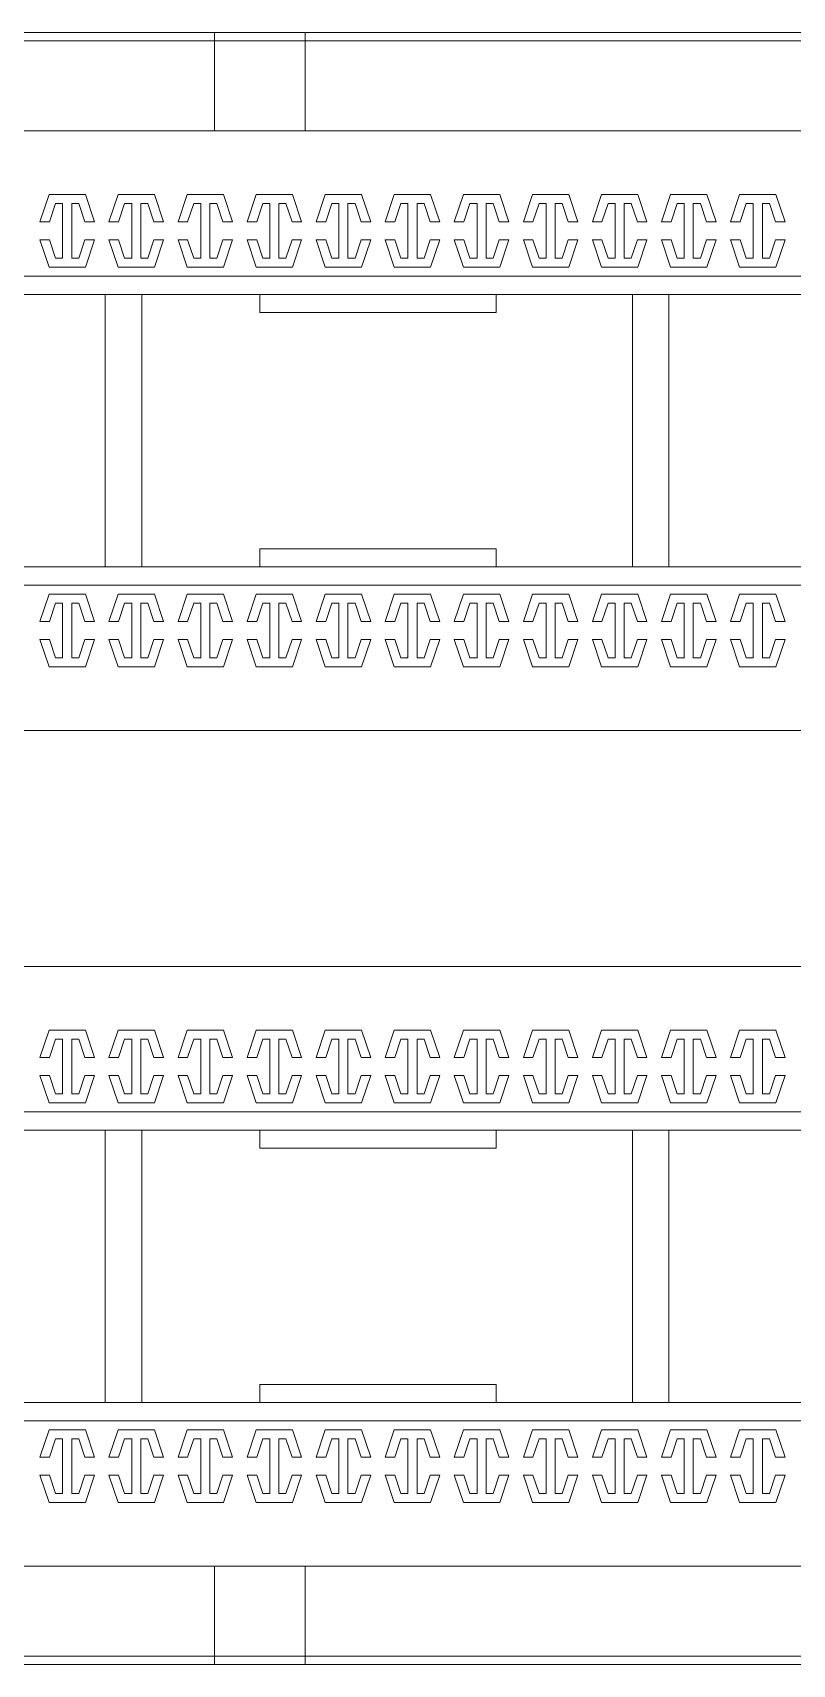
# Model space of a CAD drawing. Header units: millimetres. Extents: x -1589 to 88627, y 12943 to 76663.
# Drawn here: x 41779 to 42197, y 56543 to 57441 of the extents above; entities that cross this region are included whole.
import ezdxf

# ---------------------------------------------------------------- set-up
doc = ezdxf.new("R2010")
doc.units = ezdxf.units.MM
doc.header["$LTSCALE"] = 200
doc.layers.add('LINE', color=3, linetype='Continuous', lineweight=0)

# ---------------------------------------------------------------- blocks, each defined once
blk = doc.blocks.new('110')
at = {"color": 7}
for p, q in [((438.009, 44.905), (262.009, 44.905)), ((369.509, 44.905), (369.509, 39.5)), ((374.509, 44.905), (374.509, 39.5)), ((18.021, 44.45), (464.999, 44.45)), ((447.009, 39.5), (253.01, 39.5)), ((359.91, 34.5), (360.41, 36)), ((360.41, 36), (362.409, 36)), ((362.409, 36), (362.909, 34.5)), ((363.709, 34.5), (364.209, 36)), ((364.209, 36), (366.209, 36)), ((366.209, 36), (366.709, 34.5)), ((367.509, 34.5), (368.009, 36)), ((368.009, 36), (370.009, 36)), ((370.009, 36), (370.509, 34.5)), ((371.309, 34.5), (371.809, 36)), ((371.809, 36), (373.809, 36)), ((373.809, 36), (374.309, 34.5)), ((375.109, 34.5), (375.609, 36)), ((375.609, 36), (377.609, 36)), ((377.609, 36), (378.109, 34.5)), ((378.909, 34.5), (379.409, 36)), ((379.409, 36), (381.409, 36)), ((381.409, 36), (381.909, 34.5)), ((382.709, 34.5), (383.209, 36)), ((383.209, 36), (385.209, 36)), ((385.209, 36), (385.709, 34.5)), ((386.509, 34.5), (387.009, 36)), ((387.009, 36), (389.009, 36)), ((389.009, 36), (389.509, 34.5)), ((390.309, 34.5), (390.809, 36)), ((390.809, 36), (392.809, 36)), ((392.809, 36), (393.309, 34.5)), ((394.109, 34.5), (394.609, 36)), ((394.609, 36), (396.609, 36)), ((396.609, 36), (397.109, 34.5)), ((397.909, 34.5), (398.409, 36)), ((398.409, 36), (400.409, 36)), ((400.409, 36), (400.909, 34.5)), ((360.77, 35.5), (360.437, 34.5)), ((361.16, 35.5), (360.77, 35.5)), ((361.16, 32.5), (361.16, 35.5)), ((362.049, 35.5), (361.66, 35.5)), ((361.66, 35.5), (361.66, 32.5)), ((362.382, 34.5), (362.049, 35.5)), ((364.57, 35.5), (364.237, 34.5)), ((364.959, 35.5), (364.57, 35.5)), ((364.959, 32.5), (364.959, 35.5)), ((365.849, 35.5), (365.459, 35.5)), ((365.459, 35.5), (365.459, 32.5)), ((366.182, 34.5), (365.849, 35.5)), ((368.37, 35.5), (368.036, 34.5)), ((368.759, 35.5), (368.37, 35.5)), ((368.759, 32.5), (368.759, 35.5)), ((369.649, 35.5), (369.259, 35.5)), ((369.259, 35.5), (369.259, 32.5)), ((369.982, 34.5), (369.649, 35.5)), ((372.17, 35.5), (371.836, 34.5)), ((372.559, 35.5), (372.17, 35.5)), ((372.559, 32.5), (372.559, 35.5)), ((373.449, 35.5), (373.059, 35.5)), ((373.059, 35.5), (373.059, 32.5)), ((373.782, 34.5), (373.449, 35.5)), ((375.97, 35.5), (375.636, 34.5)), ((376.359, 35.5), (375.97, 35.5)), ((376.359, 32.5), (376.359, 35.5)), ((377.249, 35.5), (376.859, 35.5)), ((376.859, 35.5), (376.859, 32.5)), ((377.582, 34.5), (377.249, 35.5)), ((379.77, 35.5), (379.436, 34.5)), ((380.159, 35.5), (379.77, 35.5)), ((380.159, 32.5), (380.159, 35.5)), ((381.049, 35.5), (380.659, 35.5)), ((380.659, 35.5), (380.659, 32.5)), ((381.382, 34.5), (381.049, 35.5)), ((383.57, 35.5), (383.236, 34.5)), ((383.959, 35.5), (383.57, 35.5)), ((383.959, 32.5), (383.959, 35.5)), ((384.849, 35.5), (384.459, 35.5)), ((384.459, 35.5), (384.459, 32.5)), ((385.182, 34.5), (384.849, 35.5)), ((387.37, 35.5), (387.036, 34.5)), ((387.759, 35.5), (387.37, 35.5)), ((387.759, 32.5), (387.759, 35.5)), ((388.649, 35.5), (388.259, 35.5)), ((388.259, 35.5), (388.259, 32.5)), ((388.982, 34.5), (388.649, 35.5)), ((391.17, 35.5), (390.836, 34.5)), ((391.559, 35.5), (391.17, 35.5)), ((391.559, 32.5), (391.559, 35.5)), ((392.449, 35.5), (392.059, 35.5)), ((392.059, 35.5), (392.059, 32.5)), ((392.782, 34.5), (392.449, 35.5)), ((394.97, 35.5), (394.636, 34.5)), ((395.359, 35.5), (394.97, 35.5)), ((395.359, 32.5), (395.359, 35.5)), ((396.249, 35.5), (395.859, 35.5)), ((395.859, 35.5), (395.859, 32.5)), ((396.582, 34.5), (396.249, 35.5)), ((398.77, 35.5), (398.436, 34.5)), ((399.159, 35.5), (398.77, 35.5)), ((399.159, 32.5), (399.159, 35.5)), ((400.049, 35.5), (399.659, 35.5)), ((399.659, 35.5), (399.659, 32.5)), ((400.382, 34.5), (400.049, 35.5)), ((360.437, 34.5), (359.91, 34.5)), ((362.909, 34.5), (362.382, 34.5)), ((364.237, 34.5), (363.709, 34.5)), ((366.709, 34.5), (366.182, 34.5)), ((368.036, 34.5), (367.509, 34.5)), ((370.509, 34.5), (369.982, 34.5)), ((371.836, 34.5), (371.309, 34.5)), ((374.309, 34.5), (373.782, 34.5)), ((375.636, 34.5), (375.109, 34.5)), ((378.109, 34.5), (377.582, 34.5)), ((379.436, 34.5), (378.909, 34.5)), ((381.909, 34.5), (381.382, 34.5)), ((383.236, 34.5), (382.709, 34.5)), ((385.709, 34.5), (385.182, 34.5)), ((387.036, 34.5), (386.509, 34.5)), ((389.509, 34.5), (388.982, 34.5)), ((390.836, 34.5), (390.309, 34.5)), ((393.309, 34.5), (392.782, 34.5)), ((394.636, 34.5), (394.109, 34.5)), ((397.109, 34.5), (396.582, 34.5)), ((398.436, 34.5), (397.909, 34.5)), ((400.909, 34.5), (400.382, 34.5)), ((360.41, 32), (359.91, 33.5)), ((359.91, 33.5), (360.437, 33.5)), ((360.437, 33.5), (360.77, 32.5)), ((362.049, 32.5), (362.382, 33.5)), ((362.382, 33.5), (362.909, 33.5)), ((362.909, 33.5), (362.409, 32)), ((364.209, 32), (363.709, 33.5)), ((363.709, 33.5), (364.237, 33.5)), ((364.237, 33.5), (364.57, 32.5)), ((365.849, 32.5), (366.182, 33.5)), ((366.182, 33.5), (366.709, 33.5)), ((366.709, 33.5), (366.209, 32)), ((368.009, 32), (367.509, 33.5)), ((367.509, 33.5), (368.036, 33.5)), ((368.036, 33.5), (368.37, 32.5)), ((369.649, 32.5), (369.982, 33.5)), ((369.982, 33.5), (370.509, 33.5)), ((370.509, 33.5), (370.009, 32)), ((371.809, 32), (371.309, 33.5)), ((371.309, 33.5), (371.836, 33.5)), ((371.836, 33.5), (372.17, 32.5)), ((373.449, 32.5), (373.782, 33.5)), ((373.782, 33.5), (374.309, 33.5)), ((374.309, 33.5), (373.809, 32)), ((375.609, 32), (375.109, 33.5)), ((375.109, 33.5), (375.636, 33.5)), ((375.636, 33.5), (375.97, 32.5)), ((377.249, 32.5), (377.582, 33.5)), ((377.582, 33.5), (378.109, 33.5)), ((378.109, 33.5), (377.609, 32)), ((379.409, 32), (378.909, 33.5)), ((378.909, 33.5), (379.436, 33.5)), ((379.436, 33.5), (379.77, 32.5)), ((381.049, 32.5), (381.382, 33.5)), ((381.382, 33.5), (381.909, 33.5)), ((381.909, 33.5), (381.409, 32)), ((383.209, 32), (382.709, 33.5)), ((382.709, 33.5), (383.236, 33.5)), ((383.236, 33.5), (383.57, 32.5)), ((384.849, 32.5), (385.182, 33.5)), ((385.182, 33.5), (385.709, 33.5)), ((385.709, 33.5), (385.209, 32)), ((387.009, 32), (386.509, 33.5)), ((386.509, 33.5), (387.036, 33.5)), ((387.036, 33.5), (387.37, 32.5)), ((388.649, 32.5), (388.982, 33.5)), ((388.982, 33.5), (389.509, 33.5)), ((389.509, 33.5), (389.009, 32)), ((390.809, 32), (390.309, 33.5)), ((390.309, 33.5), (390.836, 33.5)), ((390.836, 33.5), (391.17, 32.5)), ((392.449, 32.5), (392.782, 33.5)), ((392.782, 33.5), (393.309, 33.5)), ((393.309, 33.5), (392.809, 32)), ((394.609, 32), (394.109, 33.5)), ((394.109, 33.5), (394.636, 33.5)), ((394.636, 33.5), (394.97, 32.5)), ((396.249, 32.5), (396.582, 33.5)), ((396.582, 33.5), (397.109, 33.5)), ((397.109, 33.5), (396.609, 32)), ((398.409, 32), (397.909, 33.5)), ((397.909, 33.5), (398.436, 33.5)), ((398.436, 33.5), (398.77, 32.5)), ((400.049, 32.5), (400.382, 33.5)), ((400.382, 33.5), (400.909, 33.5)), ((400.909, 33.5), (400.409, 32)), ((360.77, 32.5), (361.16, 32.5)), ((361.66, 32.5), (362.049, 32.5)), ((364.57, 32.5), (364.959, 32.5)), ((365.459, 32.5), (365.849, 32.5)), ((368.37, 32.5), (368.759, 32.5)), ((369.259, 32.5), (369.649, 32.5)), ((372.17, 32.5), (372.559, 32.5)), ((373.059, 32.5), (373.449, 32.5)), ((375.97, 32.5), (376.359, 32.5)), ((376.859, 32.5), (377.249, 32.5)), ((379.77, 32.5), (380.159, 32.5)), ((380.659, 32.5), (381.049, 32.5)), ((383.57, 32.5), (383.959, 32.5)), ((384.459, 32.5), (384.849, 32.5)), ((387.37, 32.5), (387.759, 32.5)), ((388.259, 32.5), (388.649, 32.5)), ((391.17, 32.5), (391.559, 32.5)), ((392.059, 32.5), (392.449, 32.5)), ((394.97, 32.5), (395.359, 32.5)), ((395.859, 32.5), (396.249, 32.5)), ((398.77, 32.5), (399.159, 32.5)), ((399.659, 32.5), (400.049, 32.5)), ((253.01, 31.5), (447.009, 31.5)), ((362.409, 32), (360.41, 32)), ((366.209, 32), (364.209, 32)), ((370.009, 32), (368.009, 32)), ((373.809, 32), (371.809, 32)), ((377.609, 32), (375.609, 32)), ((381.409, 32), (379.409, 32)), ((385.209, 32), (383.209, 32)), ((389.009, 32), (387.009, 32)), ((392.809, 32), (390.809, 32)), ((396.609, 32), (394.609, 32)), ((400.409, 32), (398.409, 32)), ((458.009, 30.5), (242.01, 30.5)), ((363.509, 30.5), (363.509, 15.5)), ((365.509, 30.5), (365.509, 15.5)), ((372.009, 30.5), (372.009, 29.5)), ((385.009, 30.5), (385.009, 29.5)), ((392.509, 30.5), (392.509, 15.5)), ((394.509, 30.5), (394.509, 15.5)), ((385.009, 29.5), (372.009, 29.5)), ((385.009, 16.5), (372.009, 16.5)), ((372.009, 16.5), (372.009, 15.5)), ((385.009, 16.5), (385.009, 15.5)), ((458.009, 15.5), (242.01, 15.5)), ((253.01, 14.5), (447.009, 14.5)), ((360.41, 14), (359.91, 12.5)), ((362.409, 14), (360.41, 14)), ((360.437, 12.5), (360.77, 13.5)), ((360.77, 13.5), (361.16, 13.5)), ((361.16, 13.5), (361.16, 10.5)), ((361.66, 10.5), (361.66, 13.5)), ((361.66, 13.5), (362.049, 13.5)), ((362.049, 13.5), (362.382, 12.5)), ((362.909, 12.5), (362.409, 14)), ((364.209, 14), (363.709, 12.5)), ((366.209, 14), (364.209, 14)), ((364.237, 12.5), (364.57, 13.5)), ((364.57, 13.5), (364.959, 13.5)), ((364.959, 13.5), (364.959, 10.5)), ((365.459, 10.5), (365.459, 13.5)), ((365.459, 13.5), (365.849, 13.5)), ((365.849, 13.5), (366.182, 12.5)), ((366.709, 12.5), (366.209, 14)), ((368.009, 14), (367.509, 12.5)), ((370.009, 14), (368.009, 14)), ((368.036, 12.5), (368.37, 13.5)), ((368.37, 13.5), (368.759, 13.5)), ((368.759, 13.5), (368.759, 10.5)), ((369.259, 10.5), (369.259, 13.5)), ((369.259, 13.5), (369.649, 13.5)), ((369.649, 13.5), (369.982, 12.5)), ((370.509, 12.5), (370.009, 14)), ((371.809, 14), (371.309, 12.5)), ((373.809, 14), (371.809, 14)), ((371.836, 12.5), (372.17, 13.5)), ((372.17, 13.5), (372.559, 13.5)), ((372.559, 13.5), (372.559, 10.5)), ((373.059, 10.5), (373.059, 13.5)), ((373.059, 13.5), (373.449, 13.5)), ((373.449, 13.5), (373.782, 12.5)), ((374.309, 12.5), (373.809, 14)), ((375.609, 14), (375.109, 12.5)), ((377.609, 14), (375.609, 14)), ((375.636, 12.5), (375.97, 13.5)), ((375.97, 13.5), (376.359, 13.5)), ((376.359, 13.5), (376.359, 10.5)), ((376.859, 10.5), (376.859, 13.5)), ((376.859, 13.5), (377.249, 13.5)), ((377.249, 13.5), (377.582, 12.5)), ((378.109, 12.5), (377.609, 14)), ((379.409, 14), (378.909, 12.5)), ((381.409, 14), (379.409, 14)), ((379.436, 12.5), (379.77, 13.5)), ((379.77, 13.5), (380.159, 13.5)), ((380.159, 13.5), (380.159, 10.5)), ((380.659, 10.5), (380.659, 13.5)), ((380.659, 13.5), (381.049, 13.5)), ((381.049, 13.5), (381.382, 12.5)), ((381.909, 12.5), (381.409, 14)), ((383.209, 14), (382.709, 12.5)), ((385.209, 14), (383.209, 14)), ((383.236, 12.5), (383.57, 13.5)), ((383.57, 13.5), (383.959, 13.5)), ((383.959, 13.5), (383.959, 10.5)), ((384.459, 10.5), (384.459, 13.5)), ((384.459, 13.5), (384.849, 13.5)), ((384.849, 13.5), (385.182, 12.5)), ((385.709, 12.5), (385.209, 14)), ((387.009, 14), (386.509, 12.5)), ((389.009, 14), (387.009, 14)), ((387.036, 12.5), (387.37, 13.5)), ((387.37, 13.5), (387.759, 13.5)), ((387.759, 13.5), (387.759, 10.5)), ((388.259, 10.5), (388.259, 13.5)), ((388.259, 13.5), (388.649, 13.5)), ((388.649, 13.5), (388.982, 12.5)), ((389.509, 12.5), (389.009, 14)), ((390.809, 14), (390.309, 12.5)), ((392.809, 14), (390.809, 14)), ((390.836, 12.5), (391.17, 13.5)), ((391.17, 13.5), (391.559, 13.5)), ((391.559, 13.5), (391.559, 10.5)), ((392.059, 10.5), (392.059, 13.5)), ((392.059, 13.5), (392.449, 13.5)), ((392.449, 13.5), (392.782, 12.5)), ((393.309, 12.5), (392.809, 14)), ((394.609, 14), (394.109, 12.5)), ((396.609, 14), (394.609, 14)), ((394.636, 12.5), (394.97, 13.5)), ((394.97, 13.5), (395.359, 13.5)), ((395.359, 13.5), (395.359, 10.5)), ((395.859, 10.5), (395.859, 13.5)), ((395.859, 13.5), (396.249, 13.5)), ((396.249, 13.5), (396.582, 12.5)), ((397.109, 12.5), (396.609, 14)), ((398.409, 14), (397.909, 12.5)), ((400.409, 14), (398.409, 14)), ((398.436, 12.5), (398.77, 13.5)), ((398.77, 13.5), (399.159, 13.5)), ((399.159, 13.5), (399.159, 10.5)), ((399.659, 10.5), (399.659, 13.5)), ((399.659, 13.5), (400.049, 13.5)), ((400.049, 13.5), (400.382, 12.5)), ((400.909, 12.5), (400.409, 14)), ((359.91, 12.5), (360.437, 12.5)), ((362.382, 12.5), (362.909, 12.5)), ((363.709, 12.5), (364.237, 12.5)), ((366.182, 12.5), (366.709, 12.5)), ((367.509, 12.5), (368.036, 12.5)), ((369.982, 12.5), (370.509, 12.5)), ((371.309, 12.5), (371.836, 12.5)), ((373.782, 12.5), (374.309, 12.5)), ((375.109, 12.5), (375.636, 12.5)), ((377.582, 12.5), (378.109, 12.5)), ((378.909, 12.5), (379.436, 12.5)), ((381.382, 12.5), (381.909, 12.5)), ((382.709, 12.5), (383.236, 12.5)), ((385.182, 12.5), (385.709, 12.5)), ((386.509, 12.5), (387.036, 12.5)), ((388.982, 12.5), (389.509, 12.5)), ((390.309, 12.5), (390.836, 12.5)), ((392.782, 12.5), (393.309, 12.5)), ((394.109, 12.5), (394.636, 12.5)), ((396.582, 12.5), (397.109, 12.5)), ((397.909, 12.5), (398.436, 12.5)), ((400.382, 12.5), (400.909, 12.5)), ((360.437, 11.5), (359.91, 11.5)), ((359.91, 11.5), (360.41, 10)), ((360.77, 10.5), (360.437, 11.5)), ((362.382, 11.5), (362.049, 10.5)), ((362.909, 11.5), (362.382, 11.5)), ((362.409, 10), (362.909, 11.5)), ((364.237, 11.5), (363.709, 11.5)), ((363.709, 11.5), (364.209, 10)), ((364.57, 10.5), (364.237, 11.5)), ((366.182, 11.5), (365.849, 10.5)), ((366.709, 11.5), (366.182, 11.5)), ((366.209, 10), (366.709, 11.5)), ((368.036, 11.5), (367.509, 11.5)), ((367.509, 11.5), (368.009, 10)), ((368.37, 10.5), (368.036, 11.5)), ((369.982, 11.5), (369.649, 10.5)), ((370.509, 11.5), (369.982, 11.5)), ((370.009, 10), (370.509, 11.5)), ((371.836, 11.5), (371.309, 11.5)), ((371.309, 11.5), (371.809, 10)), ((372.17, 10.5), (371.836, 11.5)), ((373.782, 11.5), (373.449, 10.5)), ((374.309, 11.5), (373.782, 11.5)), ((373.809, 10), (374.309, 11.5)), ((375.636, 11.5), (375.109, 11.5)), ((375.109, 11.5), (375.609, 10)), ((375.97, 10.5), (375.636, 11.5)), ((377.582, 11.5), (377.249, 10.5)), ((378.109, 11.5), (377.582, 11.5)), ((377.609, 10), (378.109, 11.5)), ((379.436, 11.5), (378.909, 11.5)), ((378.909, 11.5), (379.409, 10)), ((379.77, 10.5), (379.436, 11.5)), ((381.382, 11.5), (381.049, 10.5)), ((381.909, 11.5), (381.382, 11.5)), ((381.409, 10), (381.909, 11.5)), ((383.236, 11.5), (382.709, 11.5)), ((382.709, 11.5), (383.209, 10)), ((383.57, 10.5), (383.236, 11.5)), ((385.182, 11.5), (384.849, 10.5)), ((385.709, 11.5), (385.182, 11.5)), ((385.209, 10), (385.709, 11.5)), ((387.036, 11.5), (386.509, 11.5)), ((386.509, 11.5), (387.009, 10)), ((387.37, 10.5), (387.036, 11.5)), ((388.982, 11.5), (388.649, 10.5)), ((389.509, 11.5), (388.982, 11.5)), ((389.009, 10), (389.509, 11.5)), ((390.836, 11.5), (390.309, 11.5)), ((390.309, 11.5), (390.809, 10)), ((391.17, 10.5), (390.836, 11.5)), ((392.782, 11.5), (392.449, 10.5)), ((393.309, 11.5), (392.782, 11.5)), ((392.809, 10), (393.309, 11.5)), ((394.636, 11.5), (394.109, 11.5)), ((394.109, 11.5), (394.609, 10)), ((394.97, 10.5), (394.636, 11.5)), ((396.582, 11.5), (396.249, 10.5)), ((397.109, 11.5), (396.582, 11.5)), ((396.609, 10), (397.109, 11.5)), ((398.436, 11.5), (397.909, 11.5)), ((397.909, 11.5), (398.409, 10)), ((398.77, 10.5), (398.436, 11.5)), ((400.382, 11.5), (400.049, 10.5)), ((400.909, 11.5), (400.382, 11.5)), ((400.409, 10), (400.909, 11.5)), ((360.41, 10), (362.409, 10)), ((361.16, 10.5), (360.77, 10.5)), ((362.049, 10.5), (361.66, 10.5)), ((364.209, 10), (366.209, 10)), ((364.959, 10.5), (364.57, 10.5)), ((365.849, 10.5), (365.459, 10.5)), ((368.009, 10), (370.009, 10)), ((368.759, 10.5), (368.37, 10.5)), ((369.649, 10.5), (369.259, 10.5)), ((371.809, 10), (373.809, 10)), ((372.559, 10.5), (372.17, 10.5)), ((373.449, 10.5), (373.059, 10.5)), ((375.609, 10), (377.609, 10)), ((376.359, 10.5), (375.97, 10.5)), ((377.249, 10.5), (376.859, 10.5)), ((379.409, 10), (381.409, 10)), ((380.159, 10.5), (379.77, 10.5)), ((381.049, 10.5), (380.659, 10.5)), ((383.209, 10), (385.209, 10)), ((383.959, 10.5), (383.57, 10.5)), ((384.849, 10.5), (384.459, 10.5)), ((387.009, 10), (389.009, 10)), ((387.759, 10.5), (387.37, 10.5)), ((388.649, 10.5), (388.259, 10.5)), ((390.809, 10), (392.809, 10)), ((391.559, 10.5), (391.17, 10.5)), ((392.449, 10.5), (392.059, 10.5)), ((394.609, 10), (396.609, 10)), ((395.359, 10.5), (394.97, 10.5)), ((396.249, 10.5), (395.859, 10.5)), ((398.409, 10), (400.409, 10)), ((399.159, 10.5), (398.77, 10.5)), ((400.049, 10.5), (399.659, 10.5)), ((447.009, 6.5), (253.01, 6.5)), ((447.009, -6.5), (253.01, -6.5)), ((359.91, -11.5), (360.41, -10)), ((360.41, -10), (362.409, -10)), ((360.77, -10.5), (360.437, -11.5)), ((361.16, -10.5), (360.77, -10.5)), ((361.16, -13.5), (361.16, -10.5)), ((362.049, -10.5), (361.66, -10.5)), ((361.66, -10.5), (361.66, -13.5)), ((362.382, -11.5), (362.049, -10.5)), ((362.409, -10), (362.909, -11.5)), ((363.709, -11.5), (364.209, -10)), ((364.209, -10), (366.209, -10)), ((364.57, -10.5), (364.237, -11.5)), ((364.959, -10.5), (364.57, -10.5)), ((364.959, -13.5), (364.959, -10.5)), ((365.849, -10.5), (365.459, -10.5)), ((365.459, -10.5), (365.459, -13.5)), ((366.182, -11.5), (365.849, -10.5)), ((366.209, -10), (366.709, -11.5)), ((367.509, -11.5), (368.009, -10)), ((368.009, -10), (370.009, -10)), ((368.37, -10.5), (368.036, -11.5)), ((368.759, -10.5), (368.37, -10.5)), ((368.759, -13.5), (368.759, -10.5)), ((369.649, -10.5), (369.259, -10.5)), ((369.259, -10.5), (369.259, -13.5)), ((369.982, -11.5), (369.649, -10.5)), ((370.009, -10), (370.509, -11.5)), ((371.309, -11.5), (371.809, -10)), ((371.809, -10), (373.809, -10)), ((372.17, -10.5), (371.836, -11.5)), ((372.559, -10.5), (372.17, -10.5)), ((372.559, -13.5), (372.559, -10.5)), ((373.449, -10.5), (373.059, -10.5)), ((373.059, -10.5), (373.059, -13.5)), ((373.782, -11.5), (373.449, -10.5)), ((373.809, -10), (374.309, -11.5)), ((375.109, -11.5), (375.609, -10)), ((375.609, -10), (377.609, -10)), ((375.97, -10.5), (375.636, -11.5)), ((376.359, -10.5), (375.97, -10.5)), ((376.359, -13.5), (376.359, -10.5)), ((377.249, -10.5), (376.859, -10.5)), ((376.859, -10.5), (376.859, -13.5)), ((377.582, -11.5), (377.249, -10.5)), ((377.609, -10), (378.109, -11.5)), ((378.909, -11.5), (379.409, -10)), ((379.409, -10), (381.409, -10)), ((379.77, -10.5), (379.436, -11.5)), ((380.159, -10.5), (379.77, -10.5)), ((380.159, -13.5), (380.159, -10.5)), ((381.049, -10.5), (380.659, -10.5)), ((380.659, -10.5), (380.659, -13.5)), ((381.382, -11.5), (381.049, -10.5)), ((381.409, -10), (381.909, -11.5)), ((382.709, -11.5), (383.209, -10)), ((383.209, -10), (385.209, -10)), ((383.57, -10.5), (383.236, -11.5)), ((383.959, -10.5), (383.57, -10.5)), ((383.959, -13.5), (383.959, -10.5)), ((384.849, -10.5), (384.459, -10.5)), ((384.459, -10.5), (384.459, -13.5)), ((385.182, -11.5), (384.849, -10.5)), ((385.209, -10), (385.709, -11.5)), ((386.509, -11.5), (387.009, -10)), ((387.009, -10), (389.009, -10)), ((387.37, -10.5), (387.036, -11.5)), ((387.759, -10.5), (387.37, -10.5)), ((387.759, -13.5), (387.759, -10.5)), ((388.649, -10.5), (388.259, -10.5)), ((388.259, -10.5), (388.259, -13.5)), ((388.982, -11.5), (388.649, -10.5)), ((389.009, -10), (389.509, -11.5)), ((390.309, -11.5), (390.809, -10)), ((390.809, -10), (392.809, -10)), ((391.17, -10.5), (390.836, -11.5)), ((391.559, -10.5), (391.17, -10.5)), ((391.559, -13.5), (391.559, -10.5)), ((392.449, -10.5), (392.059, -10.5)), ((392.059, -10.5), (392.059, -13.5)), ((392.782, -11.5), (392.449, -10.5)), ((392.809, -10), (393.309, -11.5)), ((394.109, -11.5), (394.609, -10)), ((394.609, -10), (396.609, -10)), ((394.97, -10.5), (394.636, -11.5)), ((395.359, -10.5), (394.97, -10.5)), ((395.359, -13.5), (395.359, -10.5)), ((396.249, -10.5), (395.859, -10.5)), ((395.859, -10.5), (395.859, -13.5)), ((396.582, -11.5), (396.249, -10.5)), ((396.609, -10), (397.109, -11.5)), ((397.909, -11.5), (398.409, -10)), ((398.409, -10), (400.409, -10)), ((398.77, -10.5), (398.436, -11.5)), ((399.159, -10.5), (398.77, -10.5)), ((399.159, -13.5), (399.159, -10.5)), ((400.049, -10.5), (399.659, -10.5)), ((399.659, -10.5), (399.659, -13.5)), ((400.382, -11.5), (400.049, -10.5)), ((400.409, -10), (400.909, -11.5)), ((360.437, -11.5), (359.91, -11.5)), ((362.909, -11.5), (362.382, -11.5)), ((364.237, -11.5), (363.709, -11.5)), ((366.709, -11.5), (366.182, -11.5)), ((368.036, -11.5), (367.509, -11.5)), ((370.509, -11.5), (369.982, -11.5)), ((371.836, -11.5), (371.309, -11.5)), ((374.309, -11.5), (373.782, -11.5)), ((375.636, -11.5), (375.109, -11.5)), ((378.109, -11.5), (377.582, -11.5)), ((379.436, -11.5), (378.909, -11.5)), ((381.909, -11.5), (381.382, -11.5)), ((383.236, -11.5), (382.709, -11.5)), ((385.709, -11.5), (385.182, -11.5)), ((387.036, -11.5), (386.509, -11.5)), ((389.509, -11.5), (388.982, -11.5)), ((390.836, -11.5), (390.309, -11.5)), ((393.309, -11.5), (392.782, -11.5)), ((394.636, -11.5), (394.109, -11.5)), ((397.109, -11.5), (396.582, -11.5)), ((398.436, -11.5), (397.909, -11.5)), ((400.909, -11.5), (400.382, -11.5)), ((360.41, -14), (359.91, -12.5)), ((359.91, -12.5), (360.437, -12.5)), ((360.437, -12.5), (360.77, -13.5)), ((362.049, -13.5), (362.382, -12.5)), ((362.382, -12.5), (362.909, -12.5)), ((362.909, -12.5), (362.409, -14)), ((364.209, -14), (363.709, -12.5)), ((363.709, -12.5), (364.237, -12.5)), ((364.237, -12.5), (364.57, -13.5)), ((365.849, -13.5), (366.182, -12.5)), ((366.182, -12.5), (366.709, -12.5)), ((366.709, -12.5), (366.209, -14)), ((368.009, -14), (367.509, -12.5)), ((367.509, -12.5), (368.036, -12.5)), ((368.036, -12.5), (368.37, -13.5)), ((369.649, -13.5), (369.982, -12.5)), ((369.982, -12.5), (370.509, -12.5)), ((370.509, -12.5), (370.009, -14)), ((371.809, -14), (371.309, -12.5)), ((371.309, -12.5), (371.836, -12.5)), ((371.836, -12.5), (372.17, -13.5)), ((373.449, -13.5), (373.782, -12.5)), ((373.782, -12.5), (374.309, -12.5)), ((374.309, -12.5), (373.809, -14)), ((375.609, -14), (375.109, -12.5)), ((375.109, -12.5), (375.636, -12.5)), ((375.636, -12.5), (375.97, -13.5)), ((377.249, -13.5), (377.582, -12.5)), ((377.582, -12.5), (378.109, -12.5)), ((378.109, -12.5), (377.609, -14)), ((379.409, -14), (378.909, -12.5)), ((378.909, -12.5), (379.436, -12.5)), ((379.436, -12.5), (379.77, -13.5)), ((381.049, -13.5), (381.382, -12.5)), ((381.382, -12.5), (381.909, -12.5)), ((381.909, -12.5), (381.409, -14)), ((383.209, -14), (382.709, -12.5)), ((382.709, -12.5), (383.236, -12.5)), ((383.236, -12.5), (383.57, -13.5)), ((384.849, -13.5), (385.182, -12.5)), ((385.182, -12.5), (385.709, -12.5)), ((385.709, -12.5), (385.209, -14)), ((387.009, -14), (386.509, -12.5)), ((386.509, -12.5), (387.036, -12.5)), ((387.036, -12.5), (387.37, -13.5)), ((388.649, -13.5), (388.982, -12.5)), ((388.982, -12.5), (389.509, -12.5)), ((389.509, -12.5), (389.009, -14)), ((390.809, -14), (390.309, -12.5)), ((390.309, -12.5), (390.836, -12.5)), ((390.836, -12.5), (391.17, -13.5)), ((392.449, -13.5), (392.782, -12.5)), ((392.782, -12.5), (393.309, -12.5)), ((393.309, -12.5), (392.809, -14)), ((394.609, -14), (394.109, -12.5)), ((394.109, -12.5), (394.636, -12.5)), ((394.636, -12.5), (394.97, -13.5)), ((396.249, -13.5), (396.582, -12.5)), ((396.582, -12.5), (397.109, -12.5)), ((397.109, -12.5), (396.609, -14)), ((398.409, -14), (397.909, -12.5)), ((397.909, -12.5), (398.436, -12.5)), ((398.436, -12.5), (398.77, -13.5)), ((400.049, -13.5), (400.382, -12.5)), ((400.382, -12.5), (400.909, -12.5)), ((400.909, -12.5), (400.409, -14)), ((362.409, -14), (360.41, -14)), ((360.77, -13.5), (361.16, -13.5)), ((361.66, -13.5), (362.049, -13.5)), ((366.209, -14), (364.209, -14)), ((364.57, -13.5), (364.959, -13.5)), ((365.459, -13.5), (365.849, -13.5)), ((370.009, -14), (368.009, -14)), ((368.37, -13.5), (368.759, -13.5)), ((369.259, -13.5), (369.649, -13.5)), ((373.809, -14), (371.809, -14)), ((372.17, -13.5), (372.559, -13.5)), ((373.059, -13.5), (373.449, -13.5)), ((377.609, -14), (375.609, -14)), ((375.97, -13.5), (376.359, -13.5)), ((376.859, -13.5), (377.249, -13.5)), ((381.409, -14), (379.409, -14)), ((379.77, -13.5), (380.159, -13.5)), ((380.659, -13.5), (381.049, -13.5)), ((385.209, -14), (383.209, -14)), ((383.57, -13.5), (383.959, -13.5)), ((384.459, -13.5), (384.849, -13.5)), ((389.009, -14), (387.009, -14)), ((387.37, -13.5), (387.759, -13.5)), ((388.259, -13.5), (388.649, -13.5)), ((392.809, -14), (390.809, -14)), ((391.17, -13.5), (391.559, -13.5)), ((392.059, -13.5), (392.449, -13.5)), ((396.609, -14), (394.609, -14)), ((394.97, -13.5), (395.359, -13.5)), ((395.859, -13.5), (396.249, -13.5)), ((400.409, -14), (398.409, -14)), ((398.77, -13.5), (399.159, -13.5)), ((399.659, -13.5), (400.049, -13.5)), ((253.01, -14.5), (447.009, -14.5)), ((458.009, -15.5), (242.01, -15.5)), ((363.509, -30.5), (363.509, -15.5)), ((365.509, -30.5), (365.509, -15.5)), ((372.009, -16.5), (372.009, -15.5)), ((385.009, -16.5), (385.009, -15.5)), ((392.509, -30.5), (392.509, -15.5)), ((394.509, -30.5), (394.509, -15.5)), ((385.009, -16.5), (372.009, -16.5)), ((385.009, -29.5), (372.009, -29.5)), ((372.009, -30.5), (372.009, -29.5)), ((385.009, -30.5), (385.009, -29.5)), ((458.009, -30.5), (242.01, -30.5)), ((253.01, -31.5), (447.009, -31.5)), ((360.41, -32), (359.91, -33.5)), ((362.409, -32), (360.41, -32)), ((362.909, -33.5), (362.409, -32)), ((364.209, -32), (363.709, -33.5)), ((366.209, -32), (364.209, -32)), ((366.709, -33.5), (366.209, -32)), ((368.009, -32), (367.509, -33.5)), ((370.009, -32), (368.009, -32)), ((370.509, -33.5), (370.009, -32)), ((371.809, -32), (371.309, -33.5)), ((373.809, -32), (371.809, -32)), ((374.309, -33.5), (373.809, -32)), ((375.609, -32), (375.109, -33.5)), ((377.609, -32), (375.609, -32)), ((378.109, -33.5), (377.609, -32)), ((379.409, -32), (378.909, -33.5)), ((381.409, -32), (379.409, -32)), ((381.909, -33.5), (381.409, -32)), ((383.209, -32), (382.709, -33.5)), ((385.209, -32), (383.209, -32)), ((385.709, -33.5), (385.209, -32)), ((387.009, -32), (386.509, -33.5)), ((389.009, -32), (387.009, -32)), ((389.509, -33.5), (389.009, -32)), ((390.809, -32), (390.309, -33.5)), ((392.809, -32), (390.809, -32)), ((393.309, -33.5), (392.809, -32)), ((394.609, -32), (394.109, -33.5)), ((396.609, -32), (394.609, -32)), ((397.109, -33.5), (396.609, -32)), ((398.409, -32), (397.909, -33.5)), ((400.409, -32), (398.409, -32)), ((400.909, -33.5), (400.409, -32)), ((360.437, -33.5), (360.77, -32.5)), ((360.77, -32.5), (361.16, -32.5)), ((361.16, -32.5), (361.16, -35.5)), ((361.66, -35.5), (361.66, -32.5)), ((361.66, -32.5), (362.049, -32.5)), ((362.049, -32.5), (362.382, -33.5)), ((364.237, -33.5), (364.57, -32.5)), ((364.57, -32.5), (364.959, -32.5)), ((364.959, -32.5), (364.959, -35.5)), ((365.459, -35.5), (365.459, -32.5)), ((365.459, -32.5), (365.849, -32.5)), ((365.849, -32.5), (366.182, -33.5)), ((368.036, -33.5), (368.37, -32.5)), ((368.37, -32.5), (368.759, -32.5)), ((368.759, -32.5), (368.759, -35.5)), ((369.259, -35.5), (369.259, -32.5)), ((369.259, -32.5), (369.649, -32.5)), ((369.649, -32.5), (369.982, -33.5)), ((371.836, -33.5), (372.17, -32.5)), ((372.17, -32.5), (372.559, -32.5)), ((372.559, -32.5), (372.559, -35.5)), ((373.059, -35.5), (373.059, -32.5)), ((373.059, -32.5), (373.449, -32.5)), ((373.449, -32.5), (373.782, -33.5)), ((375.636, -33.5), (375.97, -32.5)), ((375.97, -32.5), (376.359, -32.5)), ((376.359, -32.5), (376.359, -35.5)), ((376.859, -35.5), (376.859, -32.5)), ((376.859, -32.5), (377.249, -32.5)), ((377.249, -32.5), (377.582, -33.5)), ((379.436, -33.5), (379.77, -32.5)), ((379.77, -32.5), (380.159, -32.5)), ((380.159, -32.5), (380.159, -35.5)), ((380.659, -35.5), (380.659, -32.5)), ((380.659, -32.5), (381.049, -32.5)), ((381.049, -32.5), (381.382, -33.5)), ((383.236, -33.5), (383.57, -32.5)), ((383.57, -32.5), (383.959, -32.5)), ((383.959, -32.5), (383.959, -35.5)), ((384.459, -35.5), (384.459, -32.5)), ((384.459, -32.5), (384.849, -32.5)), ((384.849, -32.5), (385.182, -33.5)), ((387.036, -33.5), (387.37, -32.5)), ((387.37, -32.5), (387.759, -32.5)), ((387.759, -32.5), (387.759, -35.5)), ((388.259, -35.5), (388.259, -32.5)), ((388.259, -32.5), (388.649, -32.5)), ((388.649, -32.5), (388.982, -33.5)), ((390.836, -33.5), (391.17, -32.5)), ((391.17, -32.5), (391.559, -32.5)), ((391.559, -32.5), (391.559, -35.5)), ((392.059, -35.5), (392.059, -32.5)), ((392.059, -32.5), (392.449, -32.5)), ((392.449, -32.5), (392.782, -33.5)), ((394.636, -33.5), (394.97, -32.5)), ((394.97, -32.5), (395.359, -32.5)), ((395.359, -32.5), (395.359, -35.5)), ((395.859, -35.5), (395.859, -32.5)), ((395.859, -32.5), (396.249, -32.5)), ((396.249, -32.5), (396.582, -33.5)), ((398.436, -33.5), (398.77, -32.5)), ((398.77, -32.5), (399.159, -32.5)), ((399.159, -32.5), (399.159, -35.5)), ((399.659, -35.5), (399.659, -32.5)), ((399.659, -32.5), (400.049, -32.5)), ((400.049, -32.5), (400.382, -33.5)), ((359.91, -33.5), (360.437, -33.5)), ((362.382, -33.5), (362.909, -33.5)), ((363.709, -33.5), (364.237, -33.5)), ((366.182, -33.5), (366.709, -33.5)), ((367.509, -33.5), (368.036, -33.5)), ((369.982, -33.5), (370.509, -33.5)), ((371.309, -33.5), (371.836, -33.5)), ((373.782, -33.5), (374.309, -33.5)), ((375.109, -33.5), (375.636, -33.5)), ((377.582, -33.5), (378.109, -33.5)), ((378.909, -33.5), (379.436, -33.5)), ((381.382, -33.5), (381.909, -33.5)), ((382.709, -33.5), (383.236, -33.5)), ((385.182, -33.5), (385.709, -33.5)), ((386.509, -33.5), (387.036, -33.5)), ((388.982, -33.5), (389.509, -33.5)), ((390.309, -33.5), (390.836, -33.5)), ((392.782, -33.5), (393.309, -33.5)), ((394.109, -33.5), (394.636, -33.5)), ((396.582, -33.5), (397.109, -33.5)), ((397.909, -33.5), (398.436, -33.5)), ((400.382, -33.5), (400.909, -33.5)), ((360.437, -34.5), (359.91, -34.5)), ((359.91, -34.5), (360.41, -36)), ((360.77, -35.5), (360.437, -34.5)), ((362.382, -34.5), (362.049, -35.5)), ((362.909, -34.5), (362.382, -34.5)), ((362.409, -36), (362.909, -34.5)), ((364.237, -34.5), (363.709, -34.5)), ((363.709, -34.5), (364.209, -36)), ((364.57, -35.5), (364.237, -34.5)), ((366.182, -34.5), (365.849, -35.5)), ((366.709, -34.5), (366.182, -34.5)), ((366.209, -36), (366.709, -34.5)), ((368.036, -34.5), (367.509, -34.5)), ((367.509, -34.5), (368.009, -36)), ((368.37, -35.5), (368.036, -34.5)), ((369.982, -34.5), (369.649, -35.5)), ((370.509, -34.5), (369.982, -34.5)), ((370.009, -36), (370.509, -34.5)), ((371.836, -34.5), (371.309, -34.5)), ((371.309, -34.5), (371.809, -36)), ((372.17, -35.5), (371.836, -34.5)), ((373.782, -34.5), (373.449, -35.5)), ((374.309, -34.5), (373.782, -34.5)), ((373.809, -36), (374.309, -34.5)), ((375.636, -34.5), (375.109, -34.5)), ((375.109, -34.5), (375.609, -36)), ((375.97, -35.5), (375.636, -34.5)), ((377.582, -34.5), (377.249, -35.5)), ((378.109, -34.5), (377.582, -34.5)), ((377.609, -36), (378.109, -34.5)), ((379.436, -34.5), (378.909, -34.5)), ((378.909, -34.5), (379.409, -36)), ((379.77, -35.5), (379.436, -34.5)), ((381.382, -34.5), (381.049, -35.5)), ((381.909, -34.5), (381.382, -34.5)), ((381.409, -36), (381.909, -34.5)), ((383.236, -34.5), (382.709, -34.5)), ((382.709, -34.5), (383.209, -36)), ((383.57, -35.5), (383.236, -34.5)), ((385.182, -34.5), (384.849, -35.5)), ((385.709, -34.5), (385.182, -34.5)), ((385.209, -36), (385.709, -34.5)), ((387.036, -34.5), (386.509, -34.5)), ((386.509, -34.5), (387.009, -36)), ((387.37, -35.5), (387.036, -34.5)), ((388.982, -34.5), (388.649, -35.5)), ((389.509, -34.5), (388.982, -34.5)), ((389.009, -36), (389.509, -34.5)), ((390.836, -34.5), (390.309, -34.5)), ((390.309, -34.5), (390.809, -36)), ((391.17, -35.5), (390.836, -34.5)), ((392.782, -34.5), (392.449, -35.5)), ((393.309, -34.5), (392.782, -34.5)), ((392.809, -36), (393.309, -34.5)), ((394.636, -34.5), (394.109, -34.5)), ((394.109, -34.5), (394.609, -36)), ((394.97, -35.5), (394.636, -34.5)), ((396.582, -34.5), (396.249, -35.5)), ((397.109, -34.5), (396.582, -34.5)), ((396.609, -36), (397.109, -34.5)), ((398.436, -34.5), (397.909, -34.5)), ((397.909, -34.5), (398.409, -36)), ((398.77, -35.5), (398.436, -34.5)), ((400.382, -34.5), (400.049, -35.5)), ((400.909, -34.5), (400.382, -34.5)), ((400.409, -36), (400.909, -34.5)), ((361.16, -35.5), (360.77, -35.5)), ((362.049, -35.5), (361.66, -35.5)), ((364.959, -35.5), (364.57, -35.5)), ((365.849, -35.5), (365.459, -35.5)), ((368.759, -35.5), (368.37, -35.5)), ((369.649, -35.5), (369.259, -35.5)), ((372.559, -35.5), (372.17, -35.5)), ((373.449, -35.5), (373.059, -35.5)), ((376.359, -35.5), (375.97, -35.5)), ((377.249, -35.5), (376.859, -35.5)), ((380.159, -35.5), (379.77, -35.5)), ((381.049, -35.5), (380.659, -35.5)), ((383.959, -35.5), (383.57, -35.5)), ((384.849, -35.5), (384.459, -35.5)), ((387.759, -35.5), (387.37, -35.5)), ((388.649, -35.5), (388.259, -35.5)), ((391.559, -35.5), (391.17, -35.5)), ((392.449, -35.5), (392.059, -35.5)), ((395.359, -35.5), (394.97, -35.5)), ((396.249, -35.5), (395.859, -35.5)), ((399.159, -35.5), (398.77, -35.5)), ((400.049, -35.5), (399.659, -35.5)), ((360.41, -36), (362.409, -36)), ((364.209, -36), (366.209, -36)), ((368.009, -36), (370.009, -36)), ((371.809, -36), (373.809, -36)), ((375.609, -36), (377.609, -36)), ((379.409, -36), (381.409, -36)), ((383.209, -36), (385.209, -36)), ((387.009, -36), (389.009, -36)), ((390.809, -36), (392.809, -36)), ((394.609, -36), (396.609, -36)), ((398.409, -36), (400.409, -36)), ((447.009, -39.5), (253.01, -39.5)), ((369.509, -44.905), (369.509, -39.5)), ((374.509, -44.905), (374.509, -39.5)), ((18.021, -44.45), (464.999, -44.45)), ((438.009, -44.905), (262.009, -44.905))]:
    blk.add_line(p, q, dxfattribs=at)
blk = doc.blocks.new('tr')
at = {"color": 7}
for p, q in [((18.021, 44.45), (464.999, 44.45)), ((464.999, -44.45), (18.021, -44.45))]:
    blk.add_line(p, q, dxfattribs=at)

msp = doc.modelspace()

# ---------------------------------------------------------------- block references
at = {"layer": 'LINE', "xscale": 10, "yscale": 10, "zscale": 10}
for name, p in [('tr', (38183.63, 57881.35)), ('110', (38183.63, 56992.35)), ('tr', (38183.63, 56103.35))]:
    msp.add_blockref(name, p, dxfattribs=at)

doc.saveas('drawing.dxf')
